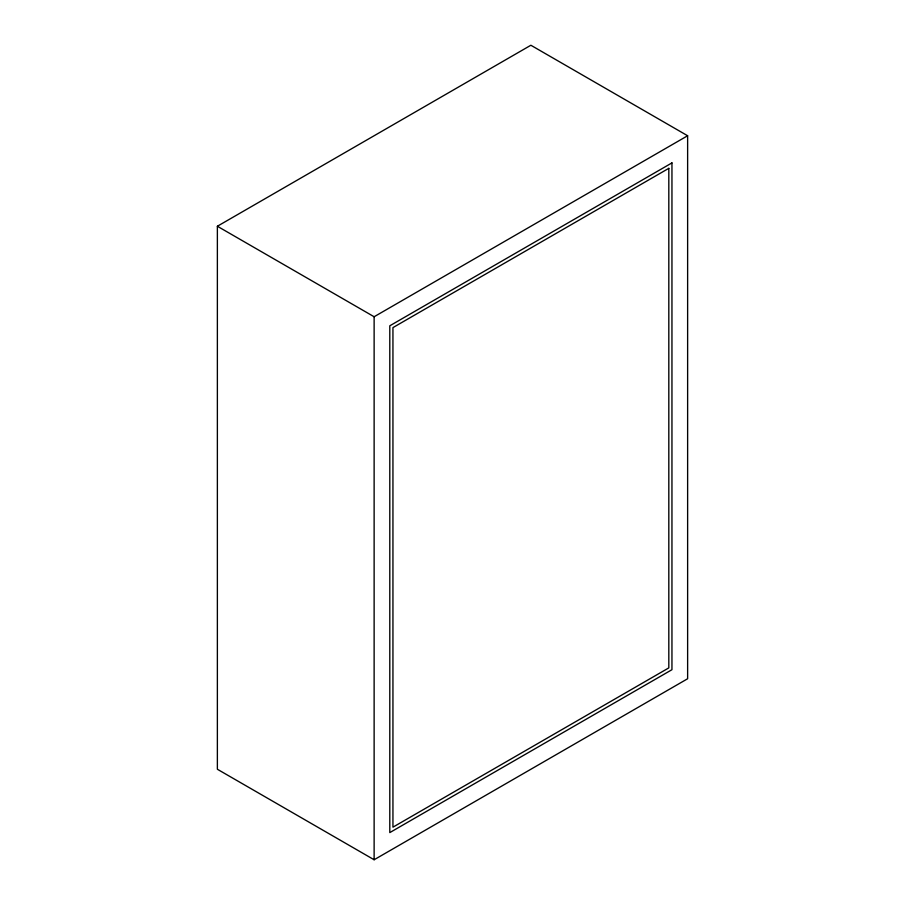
<?xml version="1.0" encoding="UTF-8"?>
<svg xmlns="http://www.w3.org/2000/svg" width="905" height="905" viewBox="0 0 905 905"><rect width="100%" height="100%" fill="white"/><g stroke="black" fill="none" stroke-linecap="round" stroke-linejoin="round"><path stroke-width="1.36" d="M217.37 226.25L530.873 45.25L687.63 135.75L687.63 678.75L374.127 859.75L217.37 769.25L217.37 226.25L374.127 316.75L687.63 135.75M374.127 316.75L374.127 859.75M671.951 162.9L389.795 325.8L389.795 832.6L671.951 669.7L671.951 162.9M668.818 168.33L392.94 327.61L392.94 827.17L668.818 667.89L668.818 168.33"/></g></svg>
